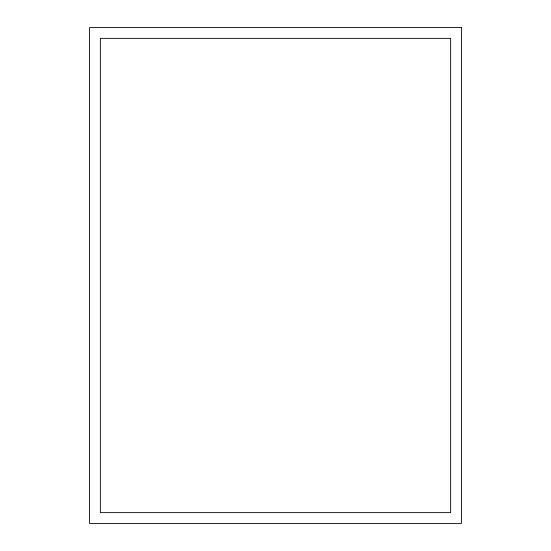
<?xml version="1.0" encoding="UTF-8"?>
<svg xmlns="http://www.w3.org/2000/svg" width="551" height="551" viewBox="0 0 551 551"><rect width="100%" height="100%" fill="white"/><g stroke="black" fill="none" stroke-linecap="round" stroke-linejoin="round"><path stroke-width="0.83" d="M461.462 27.55L89.537 27.55L89.537 523.45L461.462 523.45L461.462 27.55M450.649 38.363L100.358 38.363L100.351 512.637L450.642 512.637L450.649 38.363"/></g></svg>
